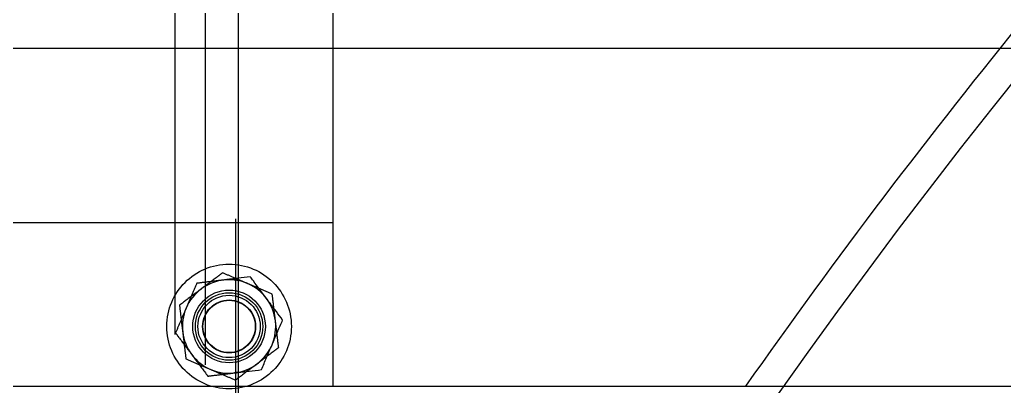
# Model space of a CAD drawing. Header units: metres. Extents: x 0 to 21025, y 0 to 14850.
# Drawn here: x 5643.2 to 5832.9, y 9121.6 to 9192.2 of the extents above; entities that cross this region are included whole.
import ezdxf

# ---------------------------------------------------------------- set-up
doc = ezdxf.new("R2010")
doc.units = ezdxf.units.M
doc.header["$LTSCALE"] = 25
doc.linetypes.add('HIDDEN2', pattern=[4.7625, 3.175, -1.5875])
for name, color, linetype in [('SL1', 8, 'Continuous'), ('SL4', 4, 'Continuous'), ('ST1', 7, 'HIDDEN2')]:
    doc.layers.add(name, color=color, linetype=linetype)

msp = doc.modelspace()

# ---------------------------------------------------------------- linework, layer by layer
at = {"layer": 'SL1'}
for radius, start, end in [(1215.5, 107.106787, 166.785047), (1170.7, 106.690475, 164.690823), (1164.35, 106.913784, 164.513299), (1158.35, 107.10294, 164.435358), (1221.5, 136.439839, 144.90825)]:
    msp.add_arc((6782.517, 8419.394), radius, start, end, dxfattribs=at)
at = {"layer": 'SL4'}
for p, q in [((5685.277, 9261.149), (5685.277, 9121.619)), ((5703.527, 9229.634), (5703.527, 9153.134)), ((5832.03, 9186.621), (5703.527, 9186.621)), ((5685.277, 9153.134), (5703.527, 9153.134)), ((5703.527, 9153.134), (5703.527, 9121.619)), ((5687.609, 9142.69), (5685.277, 9142.41)), ((5540.514, 9121.619), (6330.271, 9121.619))]:
    msp.add_line(p, q, dxfattribs=at)
for start, end in [(36.8699, 78.78773), (336.8699, 36.8699), (281.21227, 336.8699)]:
    msp.add_arc((5683.527, 9133.134), 9, start, end, dxfattribs=at)
for points, knots in [([(5690.727, 9138.534), (5689.878, 9139.665), (5688.823, 9141.072), (5687.808, 9142.425), (5687.609, 9142.69)], [0, 0, 0, 0, 0.8036473, 1, 1, 1, 1]), ([(5693.844, 9134.377), (5693.042, 9135.446), (5692.014, 9136.817), (5690.959, 9138.224), (5690.727, 9138.534)], [0, 0, 0, 0, 0.7796361, 1, 1, 1, 1]), ([(5691.803, 9129.598), (5691.852, 9129.711), (5692.218, 9130.569), (5692.909, 9132.186), (5693.531, 9133.642), (5693.844, 9134.377)], [0, 0, 0, 0, 0.07009, 0.5307844, 1, 1, 1, 1]), ([(5689.762, 9124.82), (5690.094, 9125.596), (5690.763, 9127.162), (5691.454, 9128.781), (5691.803, 9129.598)], [0, 0, 0, 0, 0.495458, 1, 1, 1, 1]), ([(5685.277, 9124.279), (5685.978, 9124.364), (5687.498, 9124.547), (5688.969, 9124.724), (5689.762, 9124.82)], [0, 0, 0, 0, 0.4613216, 1, 1, 1, 1])]:
    msp.add_open_spline(points, degree=3, knots=knots, dxfattribs=at)
at = {"layer": 'ST1'}
for p, q in [((5673.077, 9330.034), (5673.077, 9052.734)), ((5678.927, 9324.184), (5678.927, 9058.584)), ((5684.777, 9272.884), (5684.777, 9109.884)), ((5703.527, 9186.621), (5603.527, 9186.621)), ((5907.651, 9186.621), (5832.03, 9186.621)), ((5621.777, 9153.134), (5685.277, 9153.134)), ((5685.277, 9124.305), (5684.603, 9124.198)), ((5685.277, 9121.619), (5685.277, 9046.619))]:
    msp.add_line(p, q, dxfattribs=at)
for radius in [12, 7, 6.5, 6, 5.1, 5.036]:
    msp.add_circle((5683.527, 9133.134), radius, dxfattribs=at)
for centre, radius, start, end in [((6782.517, 8419.394), 1163.627, 127.817651, 147.031191), ((6782.517, 8419.394), 1157.277, 127.817651, 147.031191), ((5683.527, 9133.134), 9, 96.8699, 156.8699), ((5683.527, 9133.134), 9, 78.78773, 96.8699), ((5683.527, 9133.134), 9, 156.8699, 216.8699), ((5683.527, 9133.134), 9, 216.8699, 276.8699)]:
    msp.add_arc(centre, radius, start, end, dxfattribs=at)
for points, knots in [([(5682.284, 9143.451), (5681.935, 9143.19), (5680.58, 9142.173), (5679.172, 9141.117), (5678.127, 9140.334)], [0, 0, 0, 0, 0.25755135, 1, 1, 1, 1]), ([(5687.062, 9141.41), (5686.949, 9141.458), (5686.091, 9141.825), (5684.474, 9142.516), (5683.018, 9143.138), (5682.284, 9143.451)], [0, 0, 0, 0, 0.07009, 0.5307844, 1, 1, 1, 1]), ([(5677.291, 9141.447), (5676.96, 9140.671), (5676.291, 9139.105), (5675.599, 9137.486), (5675.25, 9136.669)], [0, 0, 0, 0, 0.495458, 1, 1, 1, 1]), ([(5682.45, 9142.069), (5682.328, 9142.054), (5681.402, 9141.943), (5679.656, 9141.732), (5678.084, 9141.543), (5677.291, 9141.447)], [0, 0, 0, 0, 0.07009, 0.5307844, 1, 1, 1, 1]), ([(5685.277, 9142.41), (5685.212, 9142.402), (5684.289, 9142.291), (5683.336, 9142.176), (5682.45, 9142.069)], [0, 0, 0, 0, 0.0704798, 1, 1, 1, 1]), ([(5691.84, 9139.369), (5691.064, 9139.7), (5689.498, 9140.37), (5687.879, 9141.061), (5687.062, 9141.41)], [0, 0, 0, 0, 0.495458, 1, 1, 1, 1]), ([(5678.127, 9140.334), (5677.749, 9140.05), (5676.342, 9138.995), (5674.972, 9137.967), (5673.97, 9137.216)], [0, 0, 0, 0, 0.26863361, 1, 1, 1, 1]), ([(5692.462, 9134.21), (5692.447, 9134.332), (5692.336, 9135.258), (5692.125, 9137.004), (5691.936, 9138.576), (5691.84, 9139.369)], [0, 0, 0, 0, 0.07009, 0.5307844, 1, 1, 1, 1]), ([(5673.97, 9137.216), (5674.071, 9136.378), (5674.274, 9134.687), (5674.485, 9132.939), (5674.591, 9132.057)], [0, 0, 0, 0, 0.495458, 1, 1, 1, 1]), ([(5675.25, 9136.669), (5675.202, 9136.556), (5674.835, 9135.698), (5674.145, 9134.081), (5673.523, 9132.625), (5673.209, 9131.89)], [0, 0, 0, 0, 0.07009, 0.5307844, 1, 1, 1, 1]), ([(5693.084, 9129.051), (5692.983, 9129.889), (5692.779, 9131.58), (5692.568, 9133.328), (5692.462, 9134.21)], [0, 0, 0, 0, 0.495458, 1, 1, 1, 1]), ([(5673.209, 9131.89), (5673.408, 9131.625), (5674.423, 9130.272), (5675.478, 9128.865), (5676.327, 9127.734)], [0, 0, 0, 0, 0.1963527, 1, 1, 1, 1]), ([(5674.591, 9132.057), (5674.606, 9131.935), (5674.718, 9131.009), (5674.928, 9129.263), (5675.117, 9127.691), (5675.213, 9126.898)], [0, 0, 0, 0, 0.07009, 0.5307844, 1, 1, 1, 1]), ([(5676.327, 9127.734), (5676.559, 9127.424), (5677.614, 9126.017), (5678.642, 9124.646), (5679.444, 9123.577)], [0, 0, 0, 0, 0.2203639, 1, 1, 1, 1]), ([(5693.084, 9129.051), (5692.735, 9128.79), (5691.38, 9127.773), (5689.972, 9126.717), (5688.927, 9125.934)], [0, 0, 0, 0, 0.2575513, 1, 1, 1, 1]), ([(5675.213, 9126.898), (5675.989, 9126.567), (5677.555, 9125.898), (5679.174, 9125.206), (5679.991, 9124.857)], [0, 0, 0, 0, 0.495458, 1, 1, 1, 1]), ([(5688.927, 9125.934), (5688.549, 9125.65), (5687.142, 9124.595), (5685.772, 9123.567), (5684.77, 9122.816)], [0, 0, 0, 0, 0.2686336, 1, 1, 1, 1]), ([(5679.444, 9123.577), (5680.282, 9123.678), (5681.973, 9123.881), (5683.721, 9124.092), (5684.603, 9124.198)], [0, 0, 0, 0, 0.495458, 1, 1, 1, 1]), ([(5679.991, 9124.857), (5680.105, 9124.809), (5680.962, 9124.442), (5682.58, 9123.751), (5684.035, 9123.13), (5684.77, 9122.816)], [0, 0, 0, 0, 0.07009, 0.5307844, 1, 1, 1, 1]), ([(5684.603, 9124.198), (5684.726, 9124.213), (5684.951, 9124.24), (5685.175, 9124.267), (5685.277, 9124.279)], [0, 0, 0, 0, 0.543542, 1, 1, 1, 1])]:
    msp.add_open_spline(points, degree=3, knots=knots, dxfattribs=at)

doc.saveas('drawing.dxf')
